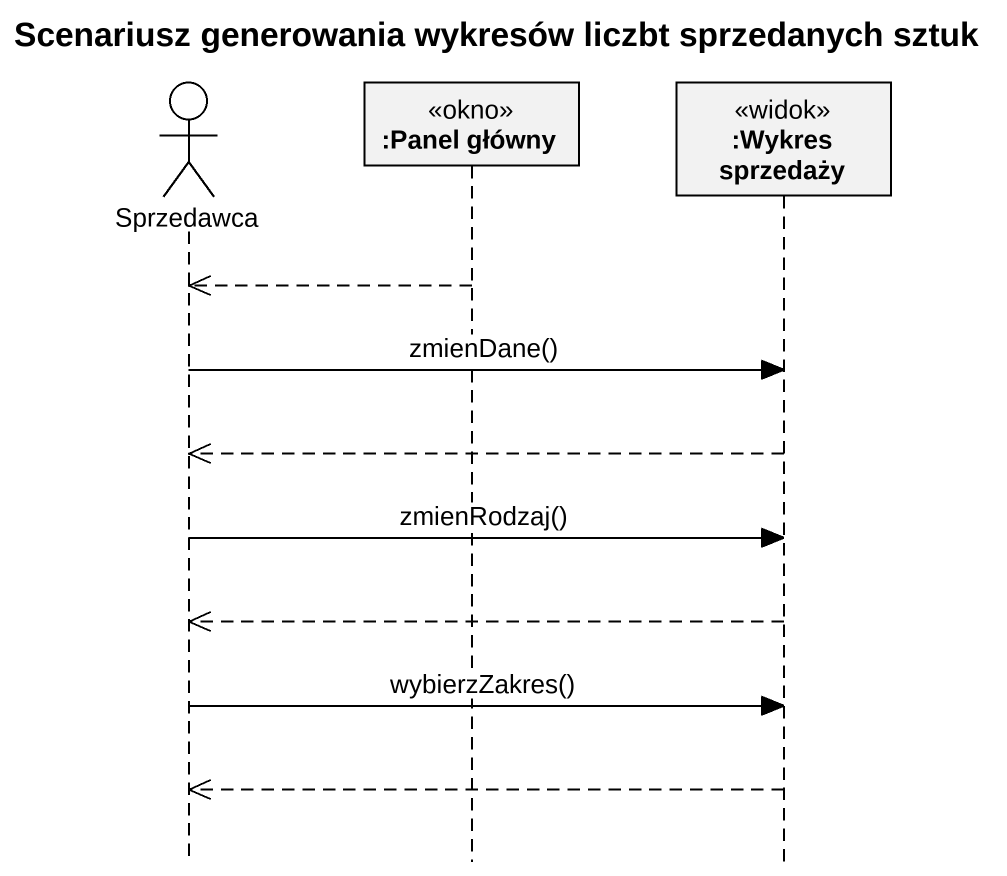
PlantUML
@startuml
title Scenariusz generowania wykresów liczbt sprzedanych sztuk
hide footbox
actor Sprzedawca
participant ":Panel główny" as Panel_główny <<okno>>
participant ":Wykres sprzedaży" as Wykres_sprzedaży <<widok>>

Panel_główny -->> Sprzedawca
Sprzedawca -> Wykres_sprzedaży : zmienDane()
Wykres_sprzedaży -->> Sprzedawca
Sprzedawca -> Wykres_sprzedaży : zmienRodzaj()
Wykres_sprzedaży -->> Sprzedawca
Sprzedawca -> Wykres_sprzedaży : wybierzZakres()
Wykres_sprzedaży -->> Sprzedawca
@enduml
